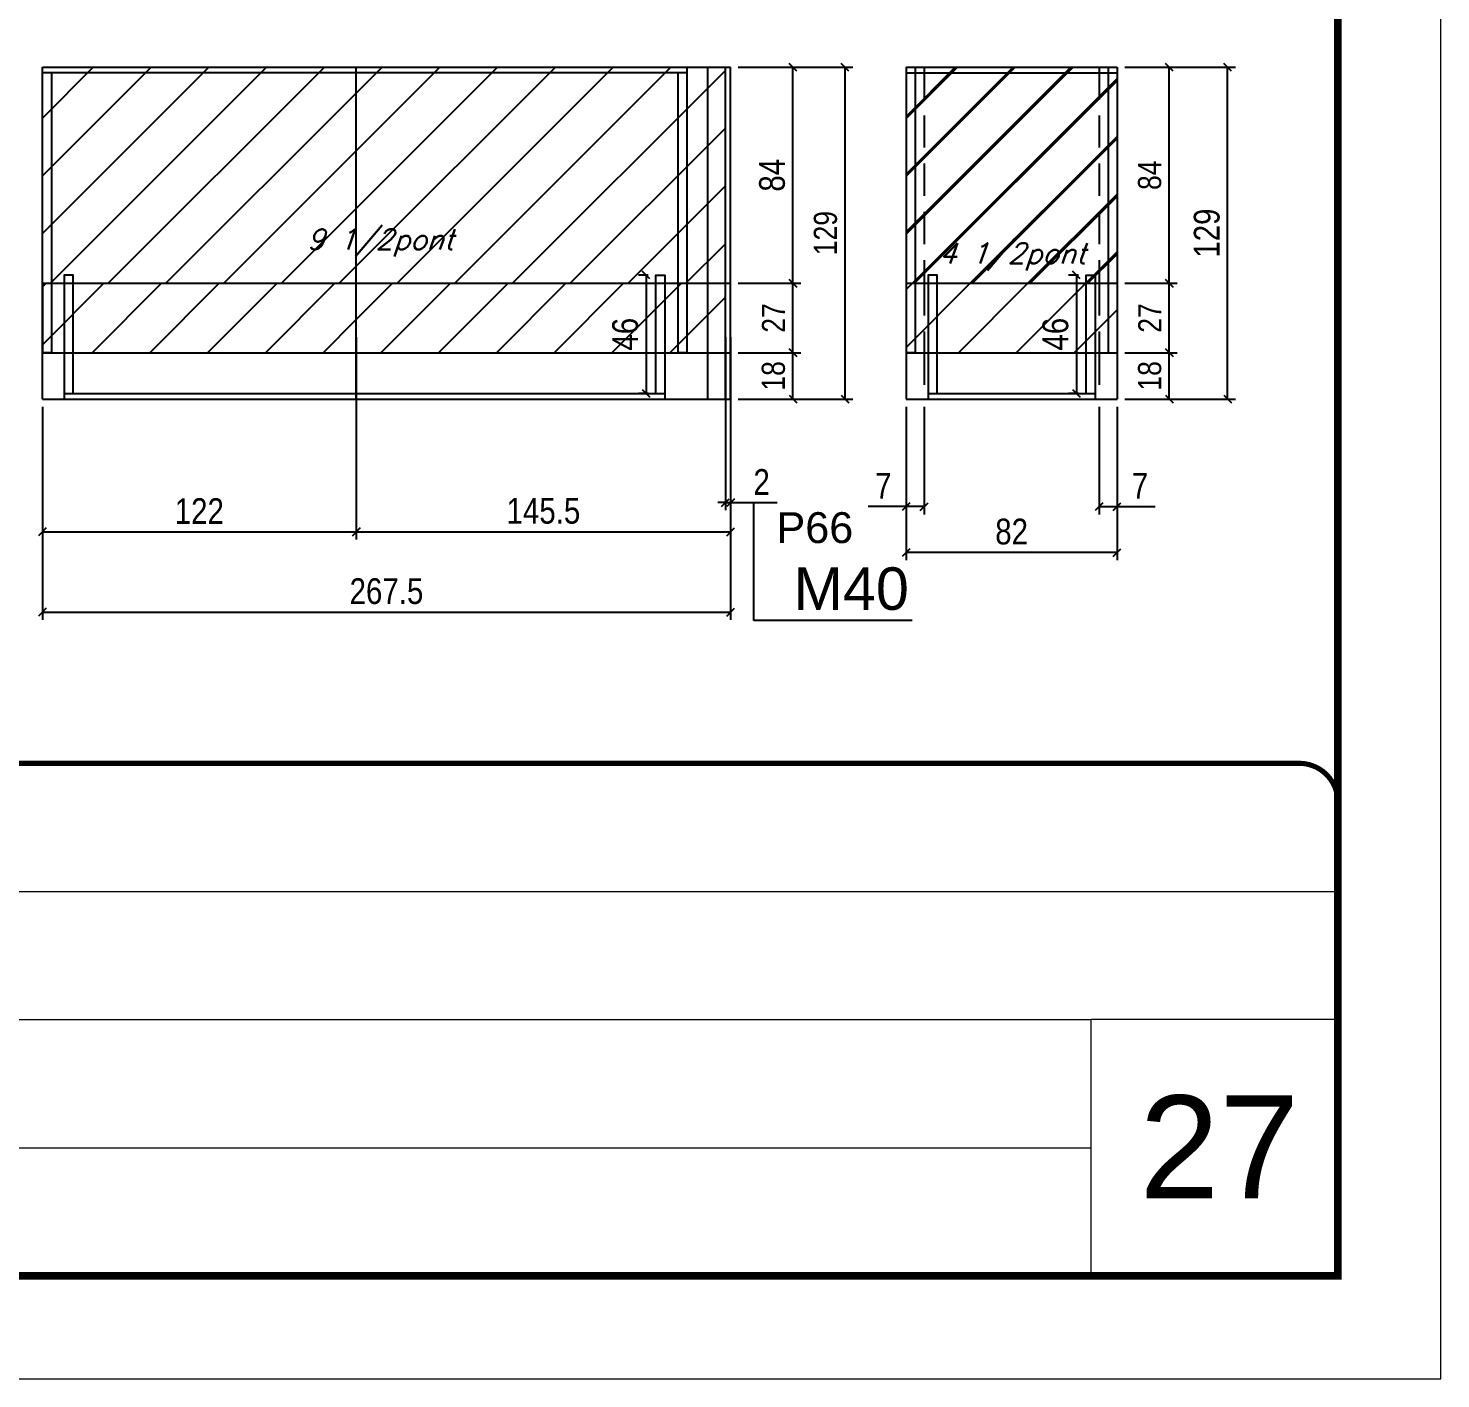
# Model space of a CAD drawing. Extents: x -20960 to -5926, y -2106 to 21915.
# Drawn here: x -8088 to -7538, y 13974 to 14499 of the extents above; entities that cross this region are included whole.
import ezdxf

# ---------------------------------------------------------------- set-up
doc = ezdxf.new("R2010")
doc.units = 0
for name, pattern in [('CONTINUO', [0]), ('DASHED', [0.75, 0.5, -0.25]), ('HIDDEN', [0.375, 0.25, -0.125])]:
    doc.linetypes.add(name, pattern=pattern)
for name, color, linetype in [('5', 5, 'Continuous'), ('COTA', 241, 'Continuous'), ('NOMENCLATURA', 7, 'Continuous'), ('Painéis', 200, 'Continuous'), ('Reaproveitamento', 251, 'Continuous'), ('SARR_2.2x7', 40, 'Continuous'), ('SARR_3.5x7', 81, 'Continuous'), ('texto', 7, 'Continuous')]:
    doc.layers.add(name, color=color, linetype=linetype)
for name, color, linetype, lineweight in [('CARIMBO', 255, 'Continuous', 9), ('Folhas', 255, 'Continuous', 9), ('SARRAFO DE PRESSAO', 251, 'DASHED', 9)]:
    doc.layers.add(name, color=color, linetype=linetype, lineweight=lineweight)
doc.styles.add('ARIAL', font='arial.ttf')
doc.styles.add('COTA TECNICA', font='techl___.ttf', dxfattribs={"height": 10})
doc.styles.add('COTA TECNICA-50', font='techl___.ttf', dxfattribs={"height": 9})
doc.styles.add('Romans', font='romans.shx')
doc.styles.get("Standard").update_dxf_attribs({"font": 'arial.ttf'})
doc.dimstyles.new('COTA PAINEL-50', dxfattribs={"dimtxt": 9, "dimasz": 3, "dimexe": 3, "dimexo": 3, "dimgap": 3, "dimtad": 1, "dimdec": 1, "dimzin": 12, "dimdsep": 46, "dimtxsty": 'COTA TECNICA-50', "dimblk1": 'OBLIQUE', "dimblk2": 'OBLIQUE', "dimsah": 1, "dimcen": 0.9, "dimclrd": 4, "dimclre": 4, "dimclrt": 240, "dimadec": 1, "dimazin": 3, "dimtfac": 1, "dimtdec": 1, "dimtmove": 0, "dimatfit": 3, "dimfxl": 1, "dimtolj": 1, "dimtzin": 12, "dimarcsym": 0})
doc.dimstyles.new('PAINEL', dxfattribs={"dimtxt": 10, "dimasz": 3, "dimexe": 3, "dimexo": 3, "dimgap": 3, "dimtad": 1, "dimdec": 1, "dimzin": 12, "dimdsep": 46, "dimtxsty": 'COTA TECNICA', "dimblk1": 'OBLIQUE', "dimblk2": 'OBLIQUE', "dimsah": 1, "dimcen": 0.9, "dimclrd": 4, "dimclre": 4, "dimclrt": 240, "dimadec": 1, "dimazin": 3, "dimtfac": 1, "dimtdec": 1, "dimtmove": 0, "dimatfit": 3, "dimfxl": 1, "dimtolj": 1, "dimtzin": 12, "dimarcsym": 0})
pattern_1 = [(45, (-1051.789, -3560.685), (-11.22532, 11.22532), [])]
pattern_2 = [(45, (573.711, -114.96), (-11.22532, 11.22532), [])]

# ---------------------------------------------------------------- blocks, each defined once
blk = doc.blocks.new('9999999999')
at = {"color": 30, "linetype": 'CONTINUO'}
for p, q in [((98564.56, 34379.64), (99583.98, 34379.64)), ((98564.56, 34329.83), (99487.98, 34329.83)), ((99583.98, 34329.83), (99487.98, 34329.83)), ((99487.98, 34329.83), (99487.98, 34230.21)), ((98564.56, 34280.02), (99487.98, 34280.02))]:
    blk.add_line(p, q, dxfattribs=at)
at = {"color": 30, "linetype": 'CONTINUO', "const_width": 2}
blk.add_lwpolyline([(99583.98, 34230.21), (99583.98, 34414.45, 0.414214), (99568.98, 34429.45), (98228.98, 34429.45, 0.414214), (98213.98, 34414.45), (98213.98, 34245.21, 0.414214), (98228.98, 34230.21), (99583.98, 34230.21)], format="xyb", dxfattribs=at)
at = {"layer": 'Folhas'}
blk.add_lwpolyline([(98138.98, 34190.21), (99623.98, 34190.21), (99623.98, 35240.21), (98138.98, 35240.21)], close=True, dxfattribs=at)
at = {"layer": 'Folhas', "color": 30, "const_width": 3}
blk.add_lwpolyline([(98213.98, 34230.21), (99583.98, 34230.21), (99583.98, 35200.21), (98213.98, 35200.21)], close=True, dxfattribs=at)
blk = doc.blocks.new('_Oblique')
at = {"color": 0, "linetype": 'ByBlock', "lineweight": -2}
blk.add_line((-0.5, -0.5), (0.5, 0.5), dxfattribs=at)
blk = doc.blocks.new('*D765')
at = {"layer": 'COTA', "color": 4, "lineweight": -2, "ltscale": 25, "transparency": 16777216}
for p, q in [((-7814.52, 14378.8), (-7814.52, 14268.95)), ((-8082.02, 14351.8), (-8082.02, 14268.95)), ((-8082.02, 14271.95), (-7814.52, 14271.95))]:
    blk.add_line(p, q, dxfattribs=at)
at = {"layer": 'Defpoints', "color": 0, "ltscale": 25, "transparency": 16777216}
for p in [(-7814.52, 14381.8), (-8082.02, 14354.8), (-7814.52, 14271.95)]:
    blk.add_point(p, dxfattribs=at)
at = {"layer": 'COTA', "color": 4, "lineweight": -2, "ltscale": 25, "transparency": 16777216, "xscale": 3, "yscale": 3, "zscale": 3, "rotation": 180}
blk.add_blockref('_Oblique', (-8082.02, 14271.95), dxfattribs=at)
at = {"layer": 'COTA', "color": 4, "lineweight": -2, "ltscale": 25, "transparency": 16777216, "xscale": 3, "yscale": 3, "zscale": 3}
blk.add_blockref('_Oblique', (-7814.52, 14271.95), dxfattribs=at)
at = {"layer": 'COTA', "color": 240, "ltscale": 25, "transparency": 16777216, "insert": (-7948.27, 14280.06), "char_height": 10, "attachment_point": 5, "style": 'COTA TECNICA'}
blk.add_mtext('\\A1;267.5', dxfattribs=at)
blk = doc.blocks.new('*D766')
at = {"layer": 'COTA', "color": 4, "lineweight": -2, "ltscale": 25, "transparency": 16777216}
for p, q in [((-7960.02, 14378.8), (-7960.02, 14300.18)), ((-8082.02, 14351.8), (-8082.02, 14300.18)), ((-8082.02, 14303.18), (-7960.02, 14303.18))]:
    blk.add_line(p, q, dxfattribs=at)
at = {"layer": 'Defpoints', "color": 0, "ltscale": 25, "transparency": 16777216}
for p in [(-7960.02, 14381.8), (-8082.02, 14354.8), (-7960.02, 14303.18)]:
    blk.add_point(p, dxfattribs=at)
at = {"layer": 'COTA', "color": 4, "lineweight": -2, "ltscale": 25, "transparency": 16777216, "xscale": 3, "yscale": 3, "zscale": 3, "rotation": 180}
blk.add_blockref('_Oblique', (-8082.02, 14303.18), dxfattribs=at)
at = {"layer": 'COTA', "color": 4, "lineweight": -2, "ltscale": 25, "transparency": 16777216, "xscale": 3, "yscale": 3, "zscale": 3}
blk.add_blockref('_Oblique', (-7960.02, 14303.18), dxfattribs=at)
at = {"layer": 'COTA', "color": 240, "ltscale": 25, "transparency": 16777216, "insert": (-8021.02, 14311.24), "char_height": 10, "attachment_point": 5, "style": 'COTA TECNICA'}
blk.add_mtext('\\A1;122', dxfattribs=at)
blk = doc.blocks.new('*D767')
at = {"layer": 'COTA', "color": 4, "lineweight": -2, "ltscale": 25, "transparency": 16777216}
for p, q in [((-7960.02, 14378.8), (-7960.02, 14300.18)), ((-7814.52, 14378.8), (-7814.52, 14300.18)), ((-7960.02, 14303.18), (-7814.52, 14303.18))]:
    blk.add_line(p, q, dxfattribs=at)
at = {"layer": 'Defpoints', "color": 0, "ltscale": 25, "transparency": 16777216}
for p in [(-7960.02, 14381.8), (-7814.52, 14381.8), (-7814.52, 14303.18)]:
    blk.add_point(p, dxfattribs=at)
at = {"layer": 'COTA', "color": 4, "lineweight": -2, "ltscale": 25, "transparency": 16777216, "xscale": 3, "yscale": 3, "zscale": 3, "rotation": 180}
blk.add_blockref('_Oblique', (-7960.02, 14303.18), dxfattribs=at)
at = {"layer": 'COTA', "color": 4, "lineweight": -2, "ltscale": 25, "transparency": 16777216, "xscale": 3, "yscale": 3, "zscale": 3}
blk.add_blockref('_Oblique', (-7814.52, 14303.18), dxfattribs=at)
at = {"layer": 'COTA', "color": 240, "ltscale": 25, "transparency": 16777216, "insert": (-7887.27, 14311.29), "char_height": 10, "attachment_point": 5, "style": 'COTA TECNICA'}
blk.add_mtext('\\A1;145.5', dxfattribs=at)
blk = doc.blocks.new('*D768')
at = {"layer": 'COTA', "color": 4, "lineweight": -2, "ltscale": 25, "transparency": 16777216}
for p, q in [((-7816.52, 14378.8), (-7816.52, 14311.55)), ((-7814.52, 14378.8), (-7814.52, 14311.55)), ((-7816.52, 14314.55), (-7819.52, 14314.55)), ((-7816.52, 14314.55), (-7814.52, 14314.55)), ((-7814.52, 14314.55), (-7796.41, 14314.55))]:
    blk.add_line(p, q, dxfattribs=at)
at = {"layer": 'Defpoints', "color": 0, "ltscale": 25, "transparency": 16777216}
for p in [(-7816.52, 14381.8), (-7814.52, 14381.8), (-7814.52, 14314.55)]:
    blk.add_point(p, dxfattribs=at)
at = {"layer": 'COTA', "color": 4, "lineweight": -2, "ltscale": 25, "transparency": 16777216, "xscale": 3, "yscale": 3, "zscale": 3}
blk.add_blockref('_Oblique', (-7816.52, 14314.55), dxfattribs=at)
at = {"layer": 'COTA', "color": 4, "lineweight": -2, "ltscale": 25, "transparency": 16777216, "xscale": 3, "yscale": 3, "zscale": 3, "rotation": 180}
blk.add_blockref('_Oblique', (-7814.52, 14314.55), dxfattribs=at)
at = {"layer": 'COTA', "color": 240, "ltscale": 25, "transparency": 16777216, "insert": (-7802.46, 14322.55), "char_height": 10, "attachment_point": 5, "style": 'COTA TECNICA'}
blk.add_mtext('\\A1;2', dxfattribs=at)
blk = doc.blocks.new('*D769')
at = {"layer": 'COTA', "color": 4, "lineweight": -2, "ltscale": 25, "transparency": 16777216}
for p, q in [((-7671.29, 14351.8), (-7671.29, 14309.97)), ((-7664.29, 14351.8), (-7664.29, 14309.97)), ((-7671.29, 14312.97), (-7664.29, 14312.97)), ((-7664.29, 14312.97), (-7649.56, 14312.97))]:
    blk.add_line(p, q, dxfattribs=at)
at = {"layer": 'Defpoints', "color": 0, "ltscale": 25, "transparency": 16777216}
for p in [(-7671.29, 14354.8), (-7664.29, 14354.8), (-7664.29, 14312.97)]:
    blk.add_point(p, dxfattribs=at)
at = {"layer": 'COTA', "color": 4, "lineweight": -2, "ltscale": 25, "transparency": 16777216, "xscale": 3, "yscale": 3, "zscale": 3, "rotation": 180}
blk.add_blockref('_Oblique', (-7671.29, 14312.97), dxfattribs=at)
at = {"layer": 'COTA', "color": 4, "lineweight": -2, "ltscale": 25, "transparency": 16777216, "xscale": 3, "yscale": 3, "zscale": 3}
blk.add_blockref('_Oblique', (-7664.29, 14312.97), dxfattribs=at)
at = {"layer": 'COTA', "color": 240, "ltscale": 25, "transparency": 16777216, "insert": (-7655.43, 14321.04), "char_height": 10, "attachment_point": 5, "style": 'COTA TECNICA'}
blk.add_mtext('\\A1;7', dxfattribs=at)
blk = doc.blocks.new('*D770')
at = {"layer": 'COTA', "color": 4, "lineweight": -2, "ltscale": 25, "transparency": 16777216}
for p, q in [((-7746.29, 14351.8), (-7746.29, 14309.97)), ((-7739.29, 14351.8), (-7739.29, 14309.97)), ((-7746.29, 14312.97), (-7761.02, 14312.97)), ((-7739.29, 14312.97), (-7746.29, 14312.97))]:
    blk.add_line(p, q, dxfattribs=at)
at = {"layer": 'Defpoints', "color": 0, "ltscale": 25, "transparency": 16777216}
for p in [(-7746.29, 14354.8), (-7739.29, 14354.8), (-7746.29, 14312.97)]:
    blk.add_point(p, dxfattribs=at)
at = {"layer": 'COTA', "color": 4, "lineweight": -2, "ltscale": 25, "transparency": 16777216, "xscale": 3, "yscale": 3, "zscale": 3, "rotation": 180}
blk.add_blockref('_Oblique', (-7746.29, 14312.97), dxfattribs=at)
at = {"layer": 'COTA', "color": 4, "lineweight": -2, "ltscale": 25, "transparency": 16777216, "xscale": 3, "yscale": 3, "zscale": 3}
blk.add_blockref('_Oblique', (-7739.29, 14312.97), dxfattribs=at)
at = {"layer": 'COTA', "color": 240, "ltscale": 25, "transparency": 16777216, "insert": (-7755.16, 14321.04), "char_height": 10, "attachment_point": 5, "style": 'COTA TECNICA'}
blk.add_mtext('\\A1;7', dxfattribs=at)
blk = doc.blocks.new('*D771')
at = {"layer": 'COTA', "color": 4, "lineweight": -2, "ltscale": 25, "transparency": 16777216}
for p, q in [((-7746.29, 14351.8), (-7746.29, 14292.13)), ((-7664.29, 14351.8), (-7664.29, 14292.13)), ((-7664.29, 14295.13), (-7746.29, 14295.13))]:
    blk.add_line(p, q, dxfattribs=at)
at = {"layer": 'Defpoints', "color": 0, "ltscale": 25, "transparency": 16777216}
for p in [(-7746.29, 14354.8), (-7664.29, 14354.8), (-7746.29, 14295.13)]:
    blk.add_point(p, dxfattribs=at)
at = {"layer": 'COTA', "color": 4, "lineweight": -2, "ltscale": 25, "transparency": 16777216, "xscale": 3, "yscale": 3, "zscale": 3, "rotation": 180}
blk.add_blockref('_Oblique', (-7746.29, 14295.13), dxfattribs=at)
at = {"layer": 'COTA', "color": 4, "lineweight": -2, "ltscale": 25, "transparency": 16777216, "xscale": 3, "yscale": 3, "zscale": 3}
blk.add_blockref('_Oblique', (-7664.29, 14295.13), dxfattribs=at)
at = {"layer": 'COTA', "color": 240, "ltscale": 25, "transparency": 16777216, "insert": (-7705.29, 14303.23), "char_height": 10, "attachment_point": 5, "style": 'COTA TECNICA'}
blk.add_mtext('\\A1;82', dxfattribs=at)
blk = doc.blocks.new('*D780')
at = {"layer": 'COTA', "color": 4, "lineweight": -2, "ltscale": 25, "transparency": 16777216}
for p, q in [((-7661.29, 14483.8), (-7618.33, 14483.8)), ((-7621.33, 14354.8), (-7621.33, 14483.8)), ((-7661.29, 14354.8), (-7618.33, 14354.8))]:
    blk.add_line(p, q, dxfattribs=at)
at = {"layer": 'Defpoints', "color": 0, "ltscale": 25, "transparency": 16777216}
for p in [(-7664.29, 14483.8), (-7621.33, 14483.8), (-7664.29, 14354.8)]:
    blk.add_point(p, dxfattribs=at)
at = {"layer": 'COTA', "color": 4, "lineweight": -2, "ltscale": 25, "transparency": 16777216, "xscale": 3, "yscale": 3, "zscale": 3}
for p, rotation in [((-7621.33, 14483.8), 90), ((-7621.33, 14354.8), 270)]:
    blk.add_blockref('_Oblique', p, dxfattribs=dict(at, rotation=rotation))
at = {"layer": 'COTA', "color": 240, "ltscale": 25, "transparency": 16777216, "insert": (-7629.41, 14419.3), "char_height": 10, "attachment_point": 5, "rotation": 90, "style": 'COTA TECNICA'}
blk.add_mtext('\\A1;129', dxfattribs=at)
blk = doc.blocks.new('*D781')
at = {"layer": 'COTA', "color": 4, "lineweight": -2, "ltscale": 25, "transparency": 16777216}
for p, q in [((-7811.52, 14483.8), (-7787.27, 14483.8)), ((-7790.27, 14399.8), (-7790.27, 14483.8)), ((-7811.52, 14399.8), (-7787.27, 14399.8))]:
    blk.add_line(p, q, dxfattribs=at)
at = {"layer": 'Defpoints', "color": 0, "ltscale": 25, "transparency": 16777216}
for p in [(-7814.52, 14483.8), (-7790.27, 14483.8), (-7814.52, 14399.8)]:
    blk.add_point(p, dxfattribs=at)
at = {"layer": 'COTA', "color": 4, "lineweight": -2, "ltscale": 25, "transparency": 16777216, "xscale": 3, "yscale": 3, "zscale": 3}
for p, rotation in [((-7790.27, 14483.8), 90), ((-7790.27, 14399.8), 270)]:
    blk.add_blockref('_Oblique', p, dxfattribs=dict(at, rotation=rotation))
at = {"layer": 'COTA', "color": 240, "ltscale": 25, "transparency": 16777216, "insert": (-7798.36, 14441.8), "char_height": 10, "attachment_point": 5, "rotation": 90, "style": 'COTA TECNICA'}
blk.add_mtext('\\A1;84', dxfattribs=at)
blk = doc.blocks.new('*D777')
at = {"layer": 'COTA', "color": 4, "lineweight": -2, "transparency": 16777216}
for p, q in [((-7811.52, 14399.8), (-7787.27, 14399.8)), ((-7790.27, 14372.8), (-7790.27, 14399.8)), ((-7811.52, 14372.8), (-7787.27, 14372.8))]:
    blk.add_line(p, q, dxfattribs=at)
at = {"layer": 'Defpoints', "color": 0, "transparency": 16777216}
for p in [(-7814.52, 14399.8), (-7790.27, 14399.8), (-7814.52, 14372.8)]:
    blk.add_point(p, dxfattribs=at)
at = {"layer": 'COTA', "color": 4, "lineweight": -2, "transparency": 16777216, "xscale": 3, "yscale": 3, "zscale": 3}
for p, rotation in [((-7790.27, 14399.8), 90), ((-7790.27, 14372.8), 270)]:
    blk.add_blockref('_Oblique', p, dxfattribs=dict(at, rotation=rotation))
at = {"layer": 'COTA', "color": 240, "transparency": 16777216, "insert": (-7797.83, 14386.3), "char_height": 9, "attachment_point": 5, "rotation": 90, "style": 'COTA TECNICA-50'}
blk.add_mtext('\\A1;27', dxfattribs=at)
blk = doc.blocks.new('*D778')
at = {"layer": 'COTA', "color": 4, "lineweight": -2, "transparency": 16777216}
for p, q in [((-7661.29, 14399.8), (-7641.01, 14399.8)), ((-7644.01, 14372.8), (-7644.01, 14399.8)), ((-7661.29, 14372.8), (-7641.01, 14372.8))]:
    blk.add_line(p, q, dxfattribs=at)
at = {"layer": 'Defpoints', "color": 0, "transparency": 16777216}
for p in [(-7664.29, 14399.8), (-7644.01, 14399.8), (-7664.29, 14372.8)]:
    blk.add_point(p, dxfattribs=at)
at = {"layer": 'COTA', "color": 4, "lineweight": -2, "transparency": 16777216, "xscale": 3, "yscale": 3, "zscale": 3}
for p, rotation in [((-7644.01, 14399.8), 90), ((-7644.01, 14372.8), 270)]:
    blk.add_blockref('_Oblique', p, dxfattribs=dict(at, rotation=rotation))
at = {"layer": 'COTA', "color": 240, "transparency": 16777216, "insert": (-7651.58, 14386.3), "char_height": 9, "attachment_point": 5, "rotation": 90, "style": 'COTA TECNICA-50'}
blk.add_mtext('\\A1;27', dxfattribs=at)
blk = doc.blocks.new('*D779')
at = {"layer": 'COTA', "color": 4, "lineweight": -2, "transparency": 16777216}
for p, q in [((-7661.29, 14483.8), (-7641.01, 14483.8)), ((-7644.01, 14399.8), (-7644.01, 14483.8)), ((-7661.29, 14399.8), (-7641.01, 14399.8))]:
    blk.add_line(p, q, dxfattribs=at)
at = {"layer": 'Defpoints', "color": 0, "transparency": 16777216}
for p in [(-7664.29, 14483.8), (-7644.01, 14483.8), (-7664.29, 14399.8)]:
    blk.add_point(p, dxfattribs=at)
at = {"layer": 'COTA', "color": 4, "lineweight": -2, "transparency": 16777216, "xscale": 3, "yscale": 3, "zscale": 3}
for p, rotation in [((-7644.01, 14483.8), 90), ((-7644.01, 14399.8), 270)]:
    blk.add_blockref('_Oblique', p, dxfattribs=dict(at, rotation=rotation))
at = {"layer": 'COTA', "color": 240, "transparency": 16777216, "insert": (-7651.6, 14441.8), "char_height": 9, "attachment_point": 5, "rotation": 90, "style": 'COTA TECNICA-50'}
blk.add_mtext('\\A1;84', dxfattribs=at)
blk = doc.blocks.new('*D775')
at = {"layer": 'COTA', "color": 4, "lineweight": -2, "ltscale": 25, "transparency": 16777216}
for p, q in [((-7846.52, 14403), (-7850.35, 14403)), ((-7847.35, 14403), (-7847.35, 14357)), ((-7846.52, 14357), (-7850.35, 14357))]:
    blk.add_line(p, q, dxfattribs=at)
at = {"layer": 'Defpoints', "color": 0, "ltscale": 25, "transparency": 16777216}
for p in [(-7843.52, 14403), (-7847.35, 14357), (-7843.52, 14357)]:
    blk.add_point(p, dxfattribs=at)
at = {"layer": 'COTA', "color": 4, "lineweight": -2, "ltscale": 25, "transparency": 16777216, "xscale": 3, "yscale": 3, "zscale": 3}
for p, rotation in [((-7847.35, 14403), 90), ((-7847.35, 14357), 270)]:
    blk.add_blockref('_Oblique', p, dxfattribs=dict(at, rotation=rotation))
at = {"layer": 'COTA', "color": 240, "ltscale": 25, "transparency": 16777216, "insert": (-7855.45, 14380), "char_height": 10, "attachment_point": 5, "rotation": 90, "style": 'COTA TECNICA'}
blk.add_mtext('\\A1;46', dxfattribs=at)
blk = doc.blocks.new('*D776')
at = {"layer": 'COTA', "color": 4, "lineweight": -2, "ltscale": 25, "transparency": 16777216}
for p, q in [((-7679.29, 14403), (-7683.12, 14403)), ((-7680.12, 14403), (-7680.12, 14357)), ((-7679.29, 14357), (-7683.12, 14357))]:
    blk.add_line(p, q, dxfattribs=at)
at = {"layer": 'Defpoints', "color": 0, "ltscale": 25, "transparency": 16777216}
for p in [(-7676.29, 14403), (-7680.12, 14357), (-7676.29, 14357)]:
    blk.add_point(p, dxfattribs=at)
at = {"layer": 'COTA', "color": 4, "lineweight": -2, "ltscale": 25, "transparency": 16777216, "xscale": 3, "yscale": 3, "zscale": 3}
for p, rotation in [((-7680.12, 14403), 90), ((-7680.12, 14357), 270)]:
    blk.add_blockref('_Oblique', p, dxfattribs=dict(at, rotation=rotation))
at = {"layer": 'COTA', "color": 240, "ltscale": 25, "transparency": 16777216, "insert": (-7688.22, 14380), "char_height": 10, "attachment_point": 5, "rotation": 90, "style": 'COTA TECNICA'}
blk.add_mtext('\\A1;46', dxfattribs=at)
blk = doc.blocks.new('*D772')
at = {"layer": 'COTA', "color": 4, "lineweight": -2, "transparency": 16777216}
for p, q in [((-7661.29, 14372.8), (-7641.01, 14372.8)), ((-7644.01, 14354.8), (-7644.01, 14372.8)), ((-7661.29, 14354.8), (-7641.01, 14354.8))]:
    blk.add_line(p, q, dxfattribs=at)
at = {"layer": 'Defpoints', "color": 0, "transparency": 16777216}
for p in [(-7664.29, 14372.8), (-7644.01, 14372.8), (-7664.29, 14354.8)]:
    blk.add_point(p, dxfattribs=at)
at = {"layer": 'COTA', "color": 4, "lineweight": -2, "transparency": 16777216, "xscale": 3, "yscale": 3, "zscale": 3}
for p, rotation in [((-7644.01, 14372.8), 90), ((-7644.01, 14354.8), 270)]:
    blk.add_blockref('_Oblique', p, dxfattribs=dict(at, rotation=rotation))
at = {"layer": 'COTA', "color": 240, "transparency": 16777216, "insert": (-7651.6, 14363.8), "char_height": 9, "attachment_point": 5, "rotation": 90, "style": 'COTA TECNICA-50'}
blk.add_mtext('\\A1;18', dxfattribs=at)
blk = doc.blocks.new('*D773')
at = {"layer": 'COTA', "color": 4, "lineweight": -2, "transparency": 16777216}
for p, q in [((-7811.52, 14372.8), (-7787.27, 14372.8)), ((-7790.27, 14354.8), (-7790.27, 14372.8)), ((-7811.52, 14354.8), (-7787.27, 14354.8))]:
    blk.add_line(p, q, dxfattribs=at)
at = {"layer": 'Defpoints', "color": 0, "transparency": 16777216}
for p in [(-7814.52, 14372.8), (-7790.27, 14372.8), (-7814.52, 14354.8)]:
    blk.add_point(p, dxfattribs=at)
at = {"layer": 'COTA', "color": 4, "lineweight": -2, "transparency": 16777216, "xscale": 3, "yscale": 3, "zscale": 3}
for p, rotation in [((-7790.27, 14372.8), 90), ((-7790.27, 14354.8), 270)]:
    blk.add_blockref('_Oblique', p, dxfattribs=dict(at, rotation=rotation))
at = {"layer": 'COTA', "color": 240, "transparency": 16777216, "insert": (-7797.85, 14363.8), "char_height": 9, "attachment_point": 5, "rotation": 90, "style": 'COTA TECNICA-50'}
blk.add_mtext('\\A1;18', dxfattribs=at)
blk = doc.blocks.new('*D774')
at = {"layer": 'COTA', "color": 4, "lineweight": -2, "transparency": 16777216}
for p, q in [((-7811.52, 14483.8), (-7767.03, 14483.8)), ((-7770.03, 14354.8), (-7770.03, 14483.8)), ((-7811.52, 14354.8), (-7767.03, 14354.8))]:
    blk.add_line(p, q, dxfattribs=at)
at = {"layer": 'Defpoints', "color": 0, "transparency": 16777216}
for p in [(-7814.52, 14483.8), (-7770.03, 14483.8), (-7814.52, 14354.8)]:
    blk.add_point(p, dxfattribs=at)
at = {"layer": 'COTA', "color": 4, "lineweight": -2, "transparency": 16777216, "xscale": 3, "yscale": 3, "zscale": 3}
for p, rotation in [((-7770.03, 14483.8), 90), ((-7770.03, 14354.8), 270)]:
    blk.add_blockref('_Oblique', p, dxfattribs=dict(at, rotation=rotation))
at = {"layer": 'COTA', "color": 240, "transparency": 16777216, "insert": (-7777.61, 14419.3), "char_height": 9, "attachment_point": 5, "rotation": 90, "style": 'COTA TECNICA-50'}
blk.add_mtext('\\A1;129', dxfattribs=at)

msp = doc.modelspace()

# ---------------------------------------------------------------- hatches: boundary and pattern name
at = {"layer": 'Reaproveitamento'}
h = msp.add_hatch(dxfattribs=at)
h.set_pattern_fill('ANSI31', color=256, scale=5)
h.set_pattern_definition(pattern_1)
h.paths.add_polyline_path([(-7960.02, 14399.8), (-7960.02, 14483.8), (-8082.02, 14483.8), (-8082.02, 14399.8)])
h = msp.add_hatch(dxfattribs=at)
h.set_pattern_fill('ANSI31', color=256, scale=5)
h.set_pattern_definition(pattern_1)
h.paths.add_polyline_path([(-7816.52, 14399.8), (-7816.52, 14483.8), (-7960.02, 14483.8), (-7960.02, 14399.8)])
h = msp.add_hatch(dxfattribs=at)
h.set_pattern_fill('ANSI31', color=256, scale=5)
h.set_pattern_definition([(45, (-1038.289, 1033.615), (-11.22532, 11.22532), [])])
h.paths.add_polyline_path([(-7664.29, 14399.8), (-7664.29, 14483.8), (-7746.29, 14483.8), (-7746.29, 14399.8)])
at = {"layer": 'Reaproveitamento', "transparency": 33554684}
h = msp.add_hatch(dxfattribs=at)
h.set_pattern_fill('ANSI31', color=256, scale=5)
h.set_pattern_definition(pattern_2)
h.paths.add_polyline_path([(-7746.29, 14483.8), (-7746.29, 14399.8), (-7664.29, 14399.8), (-7664.29, 14483.8)])
h = msp.add_hatch(dxfattribs=at)
h.set_pattern_fill('ANSI31', color=256, scale=5)
h.set_pattern_definition(pattern_2)
h.paths.add_polyline_path([(-7960.02, 14372.8), (-7960.02, 14399.8), (-8082.02, 14399.8), (-8082.02, 14372.8)])
h = msp.add_hatch(dxfattribs=at)
h.set_pattern_fill('ANSI31', color=256, scale=5)
h.set_pattern_definition(pattern_2)
h.paths.add_polyline_path([(-7816.52, 14372.8), (-7816.52, 14399.8), (-7960.02, 14399.8), (-7960.02, 14372.8)])
h = msp.add_hatch(dxfattribs=at)
h.set_pattern_fill('ANSI31', color=256, scale=5)
h.set_pattern_definition(pattern_2)
h.paths.add_polyline_path([(-7746.29, 14399.8), (-7746.29, 14372.8), (-7664.29, 14372.8), (-7664.29, 14399.8)])

# ---------------------------------------------------------------- linework, layer by layer
at = {"layer": 'NOMENCLATURA', "linetype": 'Continuous'}
for p, q in [((-7805.46, 14268.65), (-7805.46, 14314.55)), ((-7743.97, 14268.65), (-7805.46, 14268.65))]:
    msp.add_line(p, q, dxfattribs=at)
at = {"layer": 'Painéis'}
for p, q in [((-8082.02, 14483.8), (-7814.52, 14483.8)), ((-8082.02, 14399.8), (-7814.52, 14399.8)), ((-8082.02, 14372.8), (-7814.52, 14372.8)), ((-8082.02, 14354.8), (-7814.52, 14354.8))]:
    msp.add_line(p, q, dxfattribs=at)
at = {"layer": 'Painéis', "ltscale": 25}
for p, q in [((-8082.02, 14354.8), (-8082.02, 14483.8)), ((-7960.02, 14354.8), (-7960.02, 14483.8)), ((-7816.52, 14354.8), (-7816.52, 14483.8)), ((-7814.52, 14354.8), (-7814.52, 14483.8)), ((-7746.29, 14483.8), (-7664.29, 14483.8)), ((-7746.29, 14483.8), (-7746.29, 14354.8)), ((-7664.29, 14483.8), (-7664.29, 14354.8)), ((-7746.29, 14399.8), (-7664.29, 14399.8)), ((-7746.29, 14372.8), (-7664.29, 14372.8)), ((-7746.29, 14354.8), (-7664.29, 14354.8))]:
    msp.add_line(p, q, dxfattribs=at)
at = {"layer": 'SARR_2.2x7', "linetype": 'Continuous'}
for p, q in [((-7823.52, 14483.8), (-7823.52, 14399.8)), ((-7831.52, 14481.6), (-8082.02, 14481.6)), ((-7746.29, 14481.6), (-7664.29, 14481.6)), ((-7823.52, 14399.8), (-7823.52, 14372.8)), ((-7823.52, 14372.8), (-7823.52, 14354.8))]:
    msp.add_line(p, q, dxfattribs=at)
at = {"layer": 'SARR_2.2x7', "linetype": 'HIDDEN', "ltscale": 50}
for p, q in [((-7739.29, 14483.8), (-7739.29, 14399.8)), ((-7671.29, 14483.8), (-7671.29, 14399.8)), ((-7739.29, 14399.8), (-7739.29, 14372.8)), ((-7671.29, 14399.8), (-7671.29, 14372.8)), ((-7739.29, 14372.8), (-7739.29, 14354.8)), ((-7671.29, 14372.8), (-7671.29, 14354.8))]:
    msp.add_line(p, q, dxfattribs=at)
at = {"layer": 'SARR_2.2x7', "linetype": 'Continuous', "ltscale": 50}
for p, q in [((-8073.52, 14357), (-7840.02, 14357)), ((-7737.79, 14357), (-7672.79, 14357))]:
    msp.add_line(p, q, dxfattribs=at)
at = {"layer": 'SARR_3.5x7'}
for p, q in [((-7831.52, 14483.8), (-7831.52, 14372.8)), ((-7742.79, 14483.8), (-7742.79, 14372.8)), ((-7667.79, 14483.8), (-7667.79, 14372.8)), ((-8078.52, 14481.6), (-8078.52, 14372.8)), ((-7835.02, 14481.6), (-7835.02, 14372.8)), ((-8082.02, 14399.8), (-8082.02, 14372.8)), ((-7746.29, 14399.8), (-7746.29, 14372.8)), ((-7664.29, 14399.8), (-7664.29, 14372.8)), ((-8082.02, 14372.8), (-8078.52, 14372.8)), ((-7742.79, 14372.8), (-7746.29, 14372.8)), ((-7667.79, 14372.8), (-7664.29, 14372.8))]:
    msp.add_line(p, q, dxfattribs=at)
at = {"layer": 'SARR_3.5x7', "ltscale": 25}
for p, q in [((-8078.52, 14372.8), (-8082.02, 14372.8)), ((-7831.52, 14372.8), (-7835.02, 14372.8))]:
    msp.add_line(p, q, dxfattribs=at)
at = {"layer": 'SARR_3.5x7'}
for points in [[(-8070.02, 14357), (-8070.02, 14403), (-8073.52, 14403), (-8073.52, 14354.8)], [(-7843.52, 14357), (-7843.52, 14403), (-7840.02, 14403), (-7840.02, 14354.8)], [(-7734.29, 14357), (-7734.29, 14403), (-7737.79, 14403), (-7737.79, 14354.8)], [(-7676.29, 14357), (-7676.29, 14403), (-7672.79, 14403), (-7672.79, 14354.8)]]:
    msp.add_lwpolyline(points, dxfattribs=at)

# ---------------------------------------------------------------- block references
at = {"layer": 'SARRAFO DE PRESSAO', "color": 6, "linetype": 'ByBlock'}
msp.add_blockref('9999999999', (-107162.48, -20216.26), dxfattribs=at)

# ---------------------------------------------------------------- texts
at = {"layer": '5', "linetype": 'Continuous'}
msp.add_text('P66', height=12, rotation=0, dxfattribs=at).set_placement((-7796.68, 14298.81))
at = {"layer": 'CARIMBO', "style": 'ARIAL'}
msp.add_text('27', height=40, dxfattribs=at).set_placement((-7655.64, 14044.08))
at = {"layer": 'NOMENCLATURA', "linetype": 'Continuous'}
msp.add_text('M40', height=16.5, rotation=0, dxfattribs=at).set_placement((-7790.06, 14272.85))
at = {"layer": 'texto', "color": 2, "char_height": 8, "attachment_point": 5, "style": 'Romans'}
for s, insert in [('{\\Q19;\\C256;9 1/2pont}', (-7950.62, 14415.55)), ('{\\Q19;\\C256;4 1/2pont}', (-7704.95, 14410.12))]:
    msp.add_mtext(s, dxfattribs=dict(at, insert=insert))

# ---------------------------------------------------------------- dimensions: what is measured, and where the dimension line sits
at = {"layer": 'COTA', "ltscale": 25}
dim = msp.add_linear_dim(base=(-7790.27, 14483.8), p1=(-7814.52, 14399.8), p2=(-7814.52, 14483.8), angle=90, dimstyle='PAINEL', override={"dimtmove": 1}, dxfattribs=at)
dim.commit()
dim.dimension.update_dxf_attribs({"geometry": '*D781', "text_midpoint": (-7798.36, 14441.8)})
at = {"layer": 'COTA'}
for base, p1, p2, picture, middle in [((-7770.03, 14483.8), (-7814.52, 14354.8), (-7814.52, 14483.8), '*D774', (-7777.61, 14419.3)), ((-7790.27, 14399.8), (-7814.52, 14372.8), (-7814.52, 14399.8), '*D777', (-7797.83, 14386.3)), ((-7644.01, 14399.8), (-7664.29, 14372.8), (-7664.29, 14399.8), '*D778', (-7651.58, 14386.3)), ((-7790.27, 14372.8), (-7814.52, 14354.8), (-7814.52, 14372.8), '*D773', (-7797.85, 14363.8)), ((-7644.01, 14372.8), (-7664.29, 14354.8), (-7664.29, 14372.8), '*D772', (-7651.6, 14363.8))]:
    dim = msp.add_linear_dim(base=base, p1=p1, p2=p2, angle=90, dimstyle='COTA PAINEL-50', dxfattribs=at)
    dim.commit()
    dim.dimension.update_dxf_attribs({"geometry": picture, "text_midpoint": middle})
at = {"layer": 'COTA', "ltscale": 25}
for base, p1, p2, picture, middle in [((-7621.33, 14483.8), (-7664.29, 14354.8), (-7664.29, 14483.8), '*D780', (-7629.41, 14419.3)), ((-7847.35, 14357), (-7843.52, 14403), (-7843.52, 14357), '*D775', (-7855.45, 14380)), ((-7680.12, 14357), (-7676.29, 14403), (-7676.29, 14357), '*D776', (-7688.22, 14380))]:
    dim = msp.add_linear_dim(base=base, p1=p1, p2=p2, angle=90, dimstyle='PAINEL', dxfattribs=at)
    dim.commit()
    dim.dimension.update_dxf_attribs({"geometry": picture, "text_midpoint": middle})
at = {"layer": 'COTA'}
dim = msp.add_linear_dim(base=(-7644.01, 14483.8), p1=(-7664.29, 14399.8), p2=(-7664.29, 14483.8), angle=90, dimstyle='COTA PAINEL-50', override={"dimtmove": 1}, dxfattribs=at)
dim.commit()
dim.dimension.update_dxf_attribs({"geometry": '*D779', "text_midpoint": (-7651.6, 14441.8)})
at = {"layer": 'COTA', "ltscale": 25}
for base, p1, p2, picture, middle in [((-7814.52, 14271.95), (-8082.02, 14354.8), (-7814.52, 14381.8), '*D765', (-7948.27, 14280.06)), ((-7960.02, 14303.18), (-8082.02, 14354.8), (-7960.02, 14381.8), '*D766', (-8021.02, 14311.24)), ((-7814.52, 14314.55), (-7816.52, 14381.8), (-7814.52, 14381.8), '*D768', (-7802.46, 14322.55)), ((-7746.29, 14312.97), (-7739.29, 14354.8), (-7746.29, 14354.8), '*D770', (-7755.16, 14321.04)), ((-7746.29, 14295.13), (-7664.29, 14354.8), (-7746.29, 14354.8), '*D771', (-7705.29, 14303.23)), ((-7664.29, 14312.97), (-7671.29, 14354.8), (-7664.29, 14354.8), '*D769', (-7655.43, 14321.04))]:
    dim = msp.add_linear_dim(base=base, p1=p1, p2=p2, dimstyle='PAINEL', dxfattribs=at)
    dim.commit()
    dim.dimension.update_dxf_attribs({"geometry": picture, "text_midpoint": middle})
dim = msp.add_linear_dim(base=(-7814.52, 14303.18), p1=(-7960.02, 14381.8), p2=(-7814.52, 14381.8), dimstyle='PAINEL', override={"dimtmove": 1}, dxfattribs=at)
dim.commit()
dim.dimension.update_dxf_attribs({"geometry": '*D767', "text_midpoint": (-7887.27, 14311.29)})

doc.saveas('drawing.dxf')
